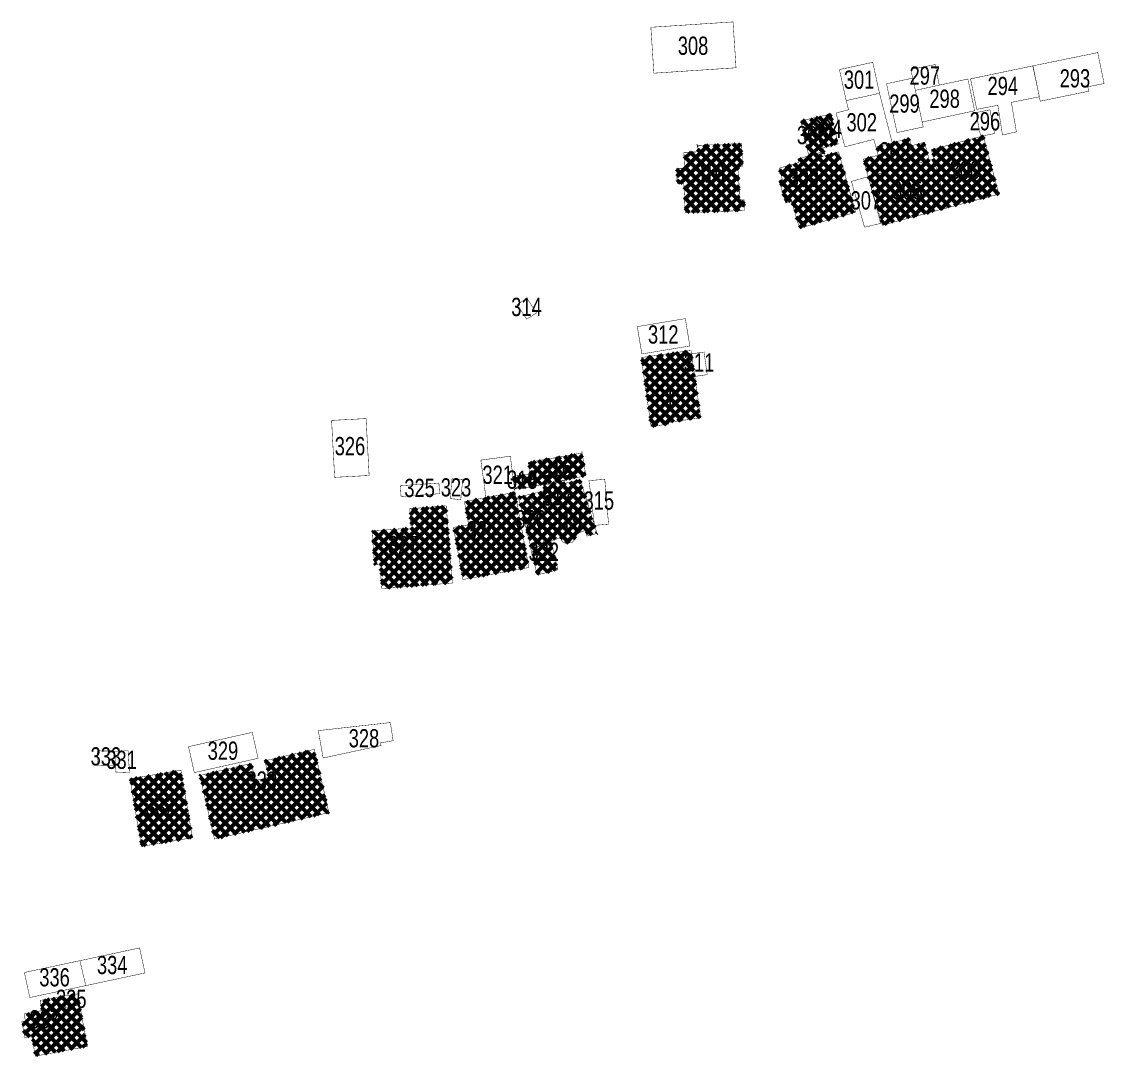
# Model space of a CAD drawing. Header units: millimetres. Extents: x 500132 to 619391, y 3323720 to 3402660.
# Drawn here: x 507527.3 to 507764.9, y 3361675.1 to 3361902.1 of the extents above; entities that cross this region are included whole.
import ezdxf

# ---------------------------------------------------------------- set-up
doc = ezdxf.new("R2010")
doc.units = ezdxf.units.MM
doc.layers.add('房屋拆迁', color=7, linetype='Continuous')
doc.styles.add('mrdsStandard', font='slromans.shx', dxfattribs={"width": 0.75, "height": 4, "bigfont": 'hztxt.shx'})

msp = doc.modelspace()

# ---------------------------------------------------------------- hatches: boundary and pattern name
at = {"layer": '房屋拆迁', "lineweight": 50}
h = msp.add_hatch(dxfattribs=at)
h.set_pattern_fill('ANSI37', color=1, scale=0.5, style=0)
h.paths.add_polyline_path([(507703.38, 3361873.28), (507700.04, 3361872.51), (507698.25, 3361880.31), (507701.6, 3361881.07)])
h = msp.add_hatch(dxfattribs=at)
h.set_pattern_fill('ANSI37', color=1, scale=0.5, style=0)
h.paths.add_polyline_path([(507701.6, 3361881.07), (507704.9, 3361881.84), (507706.46, 3361875.24), (507703.12, 3361874.44)])
h = msp.add_hatch(dxfattribs=at)
h.set_pattern_fill('ANSI37', color=1, scale=0.5, style=0)
h.paths.add_polyline_path([(507713.04, 3361868.05), (507712.02, 3361871.92), (507715.22, 3361872.77), (507714.75, 3361874.55), (507722.06, 3361876.5), (507722.5, 3361874.85), (507725.4, 3361875.62), (507726.45, 3361871.69)])
h = msp.add_hatch(dxfattribs=at)
h.set_pattern_fill('ANSI37', color=1, scale=0.5, style=0)
h.paths.add_polyline_path([(507730.3, 3361861.21), (507726.9, 3361873.99), (507738.32, 3361877.03), (507741.71, 3361864.24)])
h = msp.add_hatch(dxfattribs=at)
h.set_pattern_fill('ANSI37', color=1, scale=0.5, style=0)
h.paths.add_polyline_path([(507672.88, 3361860.15), (507672.59, 3361866.63), (507671.13, 3361866.56), (507671, 3361869.87), (507672.74, 3361869.93), (507672.59, 3361873.39), (507675.6, 3361873.51), (507675.54, 3361874.92), (507685.25, 3361875.32), (507685.45, 3361870.3), (507684.53, 3361870.26), (507684.83, 3361862.95), (507685.81, 3361862.99), (507685.9, 3361860.65)])
h = msp.add_hatch(dxfattribs=at)
h.set_pattern_fill('ANSI37', color=1, scale=0.5, style=0)
h.paths.add_polyline_path([(507697.95, 3361856.77), (507696.25, 3361862.67), (507694.92, 3361862.29), (507693.51, 3361867.2), (507694.21, 3361867.39), (507693.49, 3361869.93), (507697.82, 3361871.16), (507697.59, 3361871.97), (507702.64, 3361873.4), (507702.9, 3361872.49), (507706.53, 3361873.52), (507710.28, 3361860.25)])
h = msp.add_hatch(dxfattribs=at)
h.set_pattern_fill('ANSI37', color=1, scale=0.5, style=0)
h.paths.add_polyline_path([(507730.3, 3361861.21), (507716.15, 3361857.43), (507713.04, 3361868.05), (507727.44, 3361871.96)])
h = msp.add_hatch(dxfattribs=at)
h.set_pattern_fill('ANSI37', color=1, scale=0.5, style=0)
h.paths.add_polyline_path([(507665.4, 3361813.26), (507663.23, 3361828.39), (507674.17, 3361829.95), (507676.28, 3361815.18), (507669.23, 3361814.17), (507669.28, 3361813.81)])
h = msp.add_hatch(dxfattribs=at)
h.set_pattern_fill('ANSI37', color=1, scale=0.5, style=0)
h.paths.add_polyline_path([(507639.24, 3361800.05), (507638.42, 3361805.38), (507650.26, 3361807.45), (507651.09, 3361802.47)])
h = msp.add_hatch(dxfattribs=at)
h.set_pattern_fill('ANSI37', color=1, scale=0.5, style=0)
h.paths.add_polyline_path([(507639.24, 3361800.05), (507635.57, 3361799.59), (507635.18, 3361802.35), (507638.81, 3361802.86)])
h = msp.add_hatch(dxfattribs=at)
h.set_pattern_fill('ANSI37', color=1, scale=0.5, style=0)
h.paths.add_polyline_path([(507646.53, 3361800.81), (507649.84, 3361801.61), (507653.52, 3361789.82), (507651.32, 3361789.23), (507650.96, 3361790.48), (507649.11, 3361789.77), (507648.76, 3361788.52), (507648.1, 3361787.86), (507646.67, 3361787.63), (507646.02, 3361787.93), (507645.42, 3361788.82), (507641.85, 3361787.69), (507638.89, 3361798.41), (507642.09, 3361799.13), (507643.48, 3361793.62), (507648.05, 3361794.77)])
h = msp.add_hatch(dxfattribs=at)
h.set_pattern_fill('ANSI37', color=1, scale=0.5, style=0)
h.paths.add_polyline_path([(507643.48, 3361793.62), (507641.79, 3361800.32), (507646.36, 3361801.47), (507648.05, 3361794.77)])
h = msp.add_hatch(dxfattribs=at)
h.set_pattern_fill('ANSI37', color=1, scale=0.5, style=0)
h.paths.add_polyline_path([(507624.11, 3361779.7), (507622.03, 3361791.12), (507625.36, 3361791.72), (507624.43, 3361796.8), (507635.54, 3361798.83), (507638.56, 3361782.33)])
h = msp.add_hatch(dxfattribs=at)
h.set_pattern_fill('ANSI37', color=1, scale=0.5, style=0)
h.paths.add_polyline_path([(507638.89, 3361798.41), (507641.97, 3361787.29), (507639.07, 3361786.57), (507636.26, 3361797.81)])
h = msp.add_hatch(dxfattribs=at)
h.set_pattern_fill('ANSI37', color=1, scale=0.5, style=0)
h.paths.add_polyline_path([(507604.14, 3361790.31), (507612.76, 3361791), (507612.42, 3361795.22), (507620.44, 3361795.86), (507621.78, 3361778.93), (507606.3, 3361777.7), (507605.88, 3361783.08), (507604.72, 3361782.98)])
h = msp.add_hatch(dxfattribs=at)
h.set_pattern_fill('ANSI37', color=1, scale=0.5, style=0)
h.paths.add_polyline_path([(507643.41, 3361788.18), (507644.96, 3361781.83), (507640.39, 3361780.72), (507638.97, 3361786.56), (507641.97, 3361787.29), (507641.85, 3361787.69)])
h = msp.add_hatch(dxfattribs=at)
h.set_pattern_fill('ANSI37', color=1, scale=0.5, style=0)
h.paths.add_polyline_path([(507569.59, 3361722.76), (507566.35, 3361736.71), (507577.68, 3361739.34), (507578.55, 3361735.58), (507581.5, 3361736.28), (507580.65, 3361739.93), (507591.49, 3361742.44), (507594.69, 3361728.55)])
h = msp.add_hatch(dxfattribs=at)
h.set_pattern_fill('ANSI37', color=1, scale=0.5, style=0)
h.paths.add_polyline_path([(507553.56, 3361721.15), (507551.03, 3361735.97), (507562.22, 3361737.88), (507564.75, 3361723.06)])
h = msp.add_hatch(dxfattribs=at)
h.set_pattern_fill('ANSI37', color=1, scale=0.5, style=0)
h.paths.add_polyline_path([(507536.43, 3361688.32), (507539.63, 3361688.81), (507540, 3361686.34), (507536.91, 3361685.77)])
h = msp.add_hatch(dxfattribs=at)
h.set_pattern_fill('ANSI37', color=1, scale=0.5, style=0)
h.paths.add_polyline_path([(507530.26, 3361675.15), (507529.49, 3361679.49), (507527.94, 3361679.22), (507527.32, 3361682.71), (507528.1, 3361682.84), (507527.81, 3361684.39), (507531.74, 3361685.12), (507531.32, 3361687.37), (507536.43, 3361688.32), (507536.91, 3361685.77), (507540, 3361686.34), (507541.69, 3361677.27)])

# ---------------------------------------------------------------- linework, layer by layer
at = {"layer": '房屋拆迁', "color": 1, "linetype": 'Continuous', "lineweight": 50, "const_width": 0.1}
for points in [[(507666.01, 3361890.77), (507665.35, 3361900.84), (507683.38, 3361902.02), (507684.04, 3361891.96), (507666.01, 3361890.77)], [(507750.8, 3361884.63), (507749.21, 3361892.38), (507763.42, 3361895.29), (507764.81, 3361888.51), (507761.24, 3361887.78), (507761.44, 3361886.82), (507750.8, 3361884.63)], [(507708.21, 3361884.76), (507706.73, 3361891.56), (507714.04, 3361893.15), (507715.52, 3361886.35), (507708.21, 3361884.76)], [(507723.39, 3361887.01), (507722.4, 3361891.59), (507727.75, 3361892.66), (507728.65, 3361888.14), (507723.39, 3361887.01)], [(507736.86, 3361882.83), (507735.5, 3361889.52), (507749.21, 3361892.38), (507750.6, 3361885.59)], [(507735.5, 3361889.53), (507736.86, 3361882.83), (507741.49, 3361883.74), (507742.51, 3361877.21), (507745.56, 3361877.9), (507744.46, 3361884.37), (507750.6, 3361885.59), (507749.16, 3361892.37), (507735.5, 3361889.53)], [(507722.81, 3361889.69), (507717.06, 3361888.45), (507719.37, 3361877.74), (507725.12, 3361878.97), (507722.81, 3361889.69)], [(507723.39, 3361887.01), (507734.91, 3361889.49), (507736.41, 3361882.53), (507724.88, 3361880.05), (507723.39, 3361887.01)], [(507718.32, 3361875.5), (507714.75, 3361874.55), (507714.27, 3361876.26), (507707.92, 3361874.61), (507705.99, 3361882.03), (507708.73, 3361882.74), (507708.21, 3361884.76), (507715.52, 3361886.35), (507718.32, 3361875.5)], [(507750.6, 3361885.59), (507744.46, 3361884.36)], [(507703.38, 3361873.28), (507700.04, 3361872.51), (507698.25, 3361880.31), (507701.6, 3361881.07), (507703.38, 3361873.28)], [(507701.6, 3361881.07), (507704.9, 3361881.84), (507706.46, 3361875.24), (507703.12, 3361874.44), (507701.6, 3361881.07)], [(507740.78, 3361877.53), (507737.72, 3361876.93), (507736.69, 3361882.13), (507739.75, 3361882.73), (507740.78, 3361877.53)], [(507713.04, 3361868.05), (507712.02, 3361871.92), (507715.22, 3361872.77), (507714.75, 3361874.55), (507722.06, 3361876.5), (507722.5, 3361874.85), (507725.4, 3361875.62), (507726.45, 3361871.69), (507713.04, 3361868.05)], [(507730.3, 3361861.21), (507726.9, 3361873.99), (507738.32, 3361877.03), (507741.71, 3361864.24), (507730.3, 3361861.21)], [(507672.88, 3361860.15), (507672.59, 3361866.63), (507671.13, 3361866.56), (507671, 3361869.87), (507672.74, 3361869.93), (507672.59, 3361873.39), (507675.6, 3361873.51), (507675.54, 3361874.92), (507685.25, 3361875.32), (507685.45, 3361870.3), (507684.53, 3361870.26), (507684.83, 3361862.95), (507685.81, 3361862.99), (507685.9, 3361860.65), (507672.88, 3361860.15)], [(507697.95, 3361856.77), (507696.25, 3361862.67), (507694.92, 3361862.29), (507693.51, 3361867.2), (507694.21, 3361867.39), (507693.49, 3361869.93), (507697.82, 3361871.16), (507697.59, 3361871.97), (507702.64, 3361873.4), (507702.9, 3361872.49), (507706.53, 3361873.52), (507710.28, 3361860.25), (507697.95, 3361856.77)], [(507730.3, 3361861.21), (507716.15, 3361857.43), (507713.04, 3361868.05), (507727.44, 3361871.96), (507730.3, 3361861.21)], [(507715.79, 3361857.82), (507712.24, 3361856.98), (507709.36, 3361867.03), (507713.04, 3361868.05), (507715.79, 3361857.82)], [(507636.02, 3361840.02), (507638.09, 3361836.8), (507640.24, 3361838.17), (507638.16, 3361841.4), (507636.02, 3361840.02)], [(507663.37, 3361829.18), (507662.37, 3361835.18), (507672.91, 3361836.93), (507673.9, 3361830.93), (507663.37, 3361829.18)], [(507665.4, 3361813.26), (507663.23, 3361828.39), (507674.17, 3361829.95), (507676.28, 3361815.18), (507669.23, 3361814.17), (507669.28, 3361813.81), (507665.4, 3361813.26)], [(507674.28, 3361829.2), (507677.01, 3361829.59), (507677.72, 3361824.64), (507674.98, 3361824.25), (507674.28, 3361829.2)], [(507595.95, 3361802.11), (507595.28, 3361814.6), (507602.85, 3361815), (507603.52, 3361802.52), (507595.95, 3361802.11)], [(507639.24, 3361800.05), (507638.42, 3361805.38), (507650.26, 3361807.45), (507651.09, 3361802.47), (507639.24, 3361800.05)], [(507629.16, 3361797.66), (507628.04, 3361805.89), (507634.5, 3361806.75), (507635.54, 3361798.83), (507629.16, 3361797.66)], [(507639.24, 3361800.05), (507635.57, 3361799.59), (507635.18, 3361802.35), (507638.81, 3361802.86), (507639.24, 3361800.05)], [(507610.53, 3361797.92), (507610.36, 3361800.26), (507618.83, 3361800.86), (507618.99, 3361798.52), (507610.53, 3361797.92)], [(507621.3, 3361797.45), (507621.72, 3361801.81), (507624.05, 3361801.58), (507623.63, 3361797.22), (507621.3, 3361797.45)], [(507646.53, 3361800.81), (507649.84, 3361801.61), (507653.52, 3361789.82), (507651.32, 3361789.23), (507650.96, 3361790.48), (507649.11, 3361789.77), (507648.76, 3361788.52), (507648.1, 3361787.86), (507646.67, 3361787.63), (507646.02, 3361787.93), (507645.42, 3361788.82), (507641.85, 3361787.69), (507638.89, 3361798.41), (507642.09, 3361799.13), (507643.48, 3361793.62), (507648.05, 3361794.77), (507646.53, 3361800.81)], [(507643.48, 3361793.62), (507641.79, 3361800.32), (507646.36, 3361801.47), (507648.05, 3361794.77), (507643.48, 3361793.62)], [(507656.06, 3361791.84), (507652.97, 3361791.58), (507651.77, 3361801.39), (507655.23, 3361801.68), (507656.06, 3361791.84)], [(507624.11, 3361779.7), (507622.03, 3361791.12), (507625.36, 3361791.72), (507624.43, 3361796.8), (507635.54, 3361798.83), (507638.56, 3361782.33), (507624.11, 3361779.7)], [(507638.89, 3361798.41), (507641.97, 3361787.29), (507639.07, 3361786.57), (507636.26, 3361797.81), (507638.89, 3361798.41)], [(507604.14, 3361790.31), (507612.76, 3361791), (507612.42, 3361795.22), (507620.44, 3361795.86), (507621.78, 3361778.93), (507606.3, 3361777.7), (507605.88, 3361783.08), (507604.72, 3361782.98), (507604.14, 3361790.31)], [(507643.41, 3361788.18), (507644.96, 3361781.83), (507640.39, 3361780.72), (507638.97, 3361786.56), (507641.97, 3361787.29), (507641.85, 3361787.69), (507643.41, 3361788.18)], [(507593.42, 3361740.55), (507592.36, 3361746.55), (507608.18, 3361748.32), (507608.78, 3361744.34), (507605.92, 3361743.84), (507606.15, 3361743.28), (507593.42, 3361740.55)], [(507565.16, 3361737.34), (507563.88, 3361743.03), (507577.87, 3361746.17), (507579.15, 3361740.48), (507565.16, 3361737.34)], [(507543.91, 3361738.97), (507547.82, 3361738.87), (507547.71, 3361742.05), (507543.87, 3361742.11), (507543.91, 3361738.97)], [(507547.86, 3361737.48), (507550.94, 3361737.35), (507550.61, 3361742.13), (507547.71, 3361742.05), (507547.86, 3361737.48)], [(507569.59, 3361722.76), (507566.35, 3361736.71), (507577.68, 3361739.34), (507578.55, 3361735.58), (507581.5, 3361736.28), (507580.65, 3361739.93), (507591.49, 3361742.44), (507594.69, 3361728.55), (507569.59, 3361722.76)], [(507553.56, 3361721.15), (507551.03, 3361735.97), (507562.22, 3361737.88), (507564.75, 3361723.06), (507553.56, 3361721.15)], [(507540.05, 3361696.08), (507541.33, 3361690.61), (507554.33, 3361693.39), (507553.15, 3361698.88), (507540.05, 3361696.08)], [(507527.87, 3361693.49), (507529.04, 3361687.99), (507541.33, 3361690.61), (507540.05, 3361696.08), (507527.87, 3361693.49)], [(507536.43, 3361688.32), (507539.63, 3361688.81), (507540, 3361686.34), (507536.91, 3361685.77), (507536.43, 3361688.32)], [(507530.26, 3361675.15), (507529.49, 3361679.49), (507527.94, 3361679.22), (507527.32, 3361682.71), (507528.1, 3361682.84), (507527.81, 3361684.39), (507531.74, 3361685.12), (507531.32, 3361687.37), (507536.43, 3361688.32), (507536.91, 3361685.77), (507540, 3361686.34), (507541.69, 3361677.27), (507530.26, 3361675.15)]]:
    msp.add_lwpolyline(points, dxfattribs=at)

# ---------------------------------------------------------------- texts
at = {"layer": '房屋拆迁', "color": 4, "lineweight": 50, "style": 'mrdsStandard', "width": 0.75}
for s, p in [('308', (507671.26, 3361894.8)), ('301', (507707.7, 3361887.35)), ('297', (507722.12, 3361888.25)), ('293', (507755.06, 3361887.64)), ('294', (507739.23, 3361885.98)), ('299', (507717.66, 3361882.11)), ('298', (507726.47, 3361883.17)), ('302', (507708.28, 3361878)), ('296', (507735.31, 3361878.23)), ('306', (507697.39, 3361875.19)), ('304', (507700.59, 3361876.55)), ('303', (507715.5, 3361871.64)), ('300', (507730.88, 3361867.52)), ('310', (507674.85, 3361866.79)), ('309', (507695.58, 3361865.82)), ('305', (507718.3, 3361863.06)), ('307', (507709.18, 3361860.87)), ('314', (507634.7, 3361837.5)), ('312', (507664.71, 3361831.45)), ('311', (507672.57, 3361825.32)), ('313', (507666.17, 3361817.53)), ('326', (507595.97, 3361806.96)), ('316', (507641.32, 3361802.24)), ('321', (507628.39, 3361800.68)), ('318', (507633.77, 3361799.61)), ('325', (507611.25, 3361797.79)), ('323', (507619.24, 3361797.91)), ('317', (507641.49, 3361795.94)), ('315', (507650.58, 3361795.02)), ('320', (507635.62, 3361790.92)), ('319', (507643.48, 3361790.65)), ('324', (507624.91, 3361788.48)), ('327', (507607.63, 3361785.28)), ('322', (507638.5, 3361783.78)), ('328', (507599.04, 3361742.88)), ('329', (507568.09, 3361740.15)), ('333', (507542.4, 3361738.9)), ('331', (507545.85, 3361738.15)), ('330', (507576.63, 3361733.6)), ('332', (507554.46, 3361727.91)), ('334', (507543.79, 3361693.14)), ('336', (507531.14, 3361690.44)), ('335', (507534.81, 3361685.71)), ('337', (507528.99, 3361681.23))]:
    msp.add_text(s, height=4, dxfattribs=at).set_placement(p)

doc.saveas('drawing.dxf')
